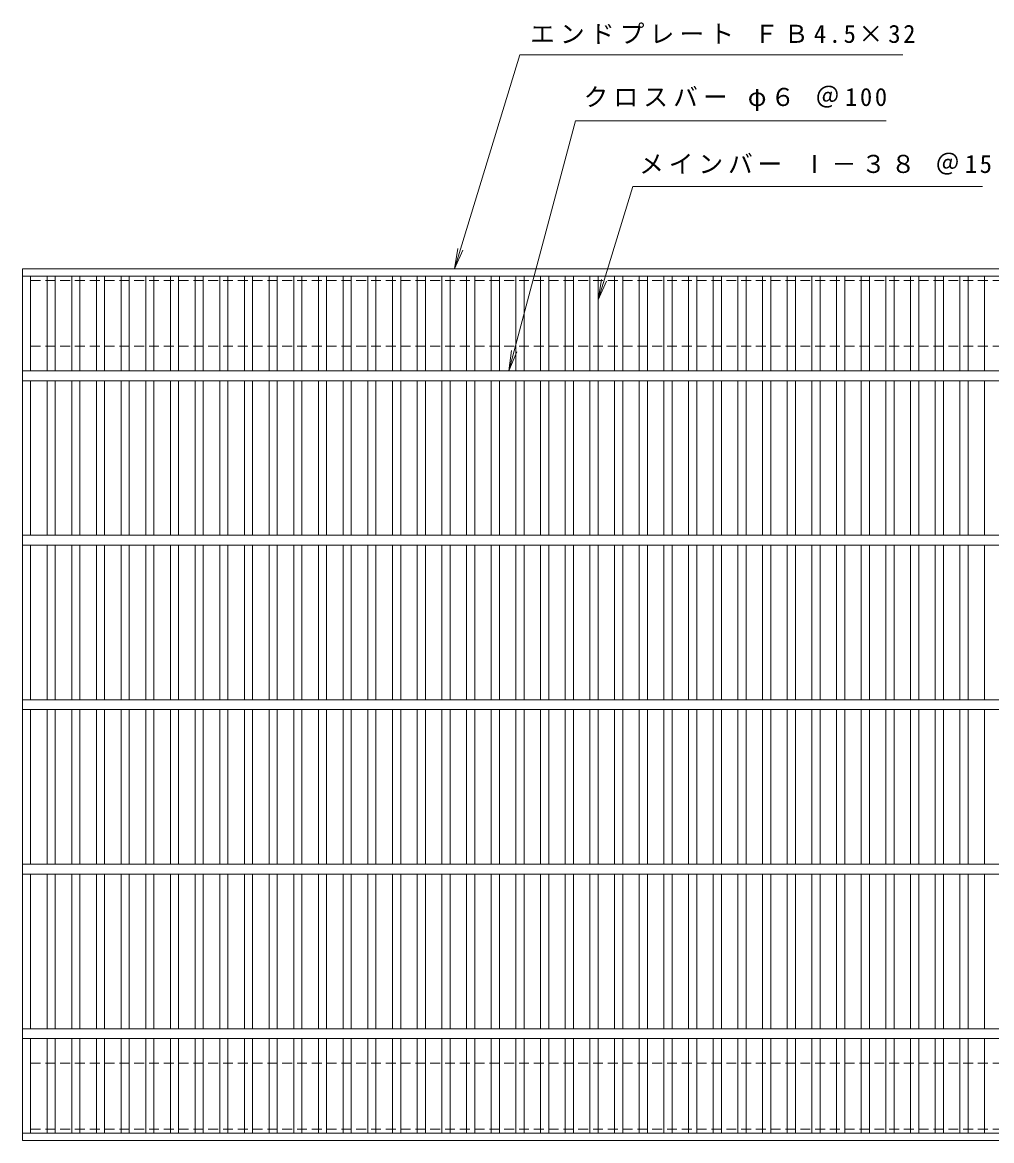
# Model space of a CAD drawing. Units: millimetres at full size, sheet at 1:5; details may follow other scales. Extents: x -728 to 876, y -687 to 595.
# Drawn here: x -726 to -136, y -85 to 595 of the extents above; entities that cross this region are included whole.
import ezdxf

# ---------------------------------------------------------------- set-up
doc = ezdxf.new("R2010")
doc.units = ezdxf.units.MM
doc.header["$LTSCALE"] = 5
doc.linetypes.add('DASHED1', pattern=[1.8, 1.2, -0.6])
for name, color, linetype, lineweight in [('A-1_ピット', 2, 'Continuous', 9), ('A-2_蓋', 3, 'Continuous', 9), ('A-5_仕様文', 7, 'Continuous', 9)]:
    doc.layers.add(name, color=color, linetype=linetype, lineweight=lineweight)
doc.styles.add('ＭＳ ゴシック', font='')
doc.styles.get('ＭＳ ゴシック').set_extended_font_data('MS Gothic')

msp = doc.modelspace()

# ---------------------------------------------------------------- linework, layer by layer
at = {"layer": 'A-1_ピット', "linetype": 'DASHED1'}
for p, q in [((-720.676, 398.068), (-720.676, 438.068)), ((-720.676, 438.068), (264.324, 438.068)), ((-720.676, -37.933), (-720.676, -77.933)), ((-720.676, -77.933), (264.324, -77.933))]:
    msp.add_line(p, q, dxfattribs=at)
for points in [[(-720.676, 398.068), (264.324, 398.068), (264.324, 438.068)], [(-720.676, -37.933), (264.324, -37.933), (264.324, -77.933)]]:
    msp.add_lwpolyline(points, dxfattribs=at)
at = {"layer": 'A-2_蓋'}
for p, q in [((-725.676, 445.068), (269.324, 445.068)), ((-725.676, -84.933), (-725.676, 445.068)), ((-725.676, 440.567), (269.324, 440.567)), ((-720.675, 383.067), (-720.675, 440.567)), ((-710.675, 383.067), (-710.675, 440.567)), ((-705.675, 383.067), (-705.675, 440.567)), ((-695.675, 383.067), (-695.675, 440.567)), ((-690.675, 383.067), (-690.675, 440.567)), ((-680.675, 383.067), (-680.675, 440.567)), ((-675.675, 383.067), (-675.675, 440.567)), ((-665.675, 383.067), (-665.675, 440.567)), ((-660.675, 383.067), (-660.675, 440.567)), ((-650.675, 383.067), (-650.675, 440.567)), ((-645.675, 383.067), (-645.675, 440.567)), ((-635.675, 383.067), (-635.675, 440.567)), ((-630.675, 383.067), (-630.675, 440.567)), ((-620.675, 383.067), (-620.675, 440.567)), ((-615.675, 383.067), (-615.675, 440.567)), ((-605.675, 383.067), (-605.675, 440.567)), ((-600.676, 383.067), (-600.676, 440.567)), ((-590.675, 383.067), (-590.675, 440.567)), ((-585.676, 383.067), (-585.676, 440.567)), ((-575.675, 383.067), (-575.675, 440.567)), ((-570.676, 383.067), (-570.676, 440.567)), ((-560.675, 383.067), (-560.675, 440.567)), ((-555.676, 383.067), (-555.676, 440.567)), ((-545.675, 383.067), (-545.675, 440.567)), ((-540.676, 383.067), (-540.676, 440.567)), ((-530.675, 383.067), (-530.675, 440.567)), ((-525.676, 383.067), (-525.676, 440.567)), ((-515.675, 383.067), (-515.675, 440.567)), ((-510.676, 383.067), (-510.676, 440.567)), ((-500.675, 383.067), (-500.675, 440.567)), ((-495.676, 383.067), (-495.676, 440.567)), ((-485.675, 383.067), (-485.675, 440.567)), ((-480.676, 383.067), (-480.676, 440.567)), ((-470.675, 383.067), (-470.675, 440.567)), ((-465.676, 383.067), (-465.676, 440.567)), ((-455.675, 383.067), (-455.675, 440.567)), ((-450.676, 383.067), (-450.676, 440.567)), ((-440.675, 383.067), (-440.675, 440.567)), ((-435.676, 383.067), (-435.676, 440.567)), ((-425.675, 383.067), (-425.675, 440.567)), ((-420.676, 383.067), (-420.676, 440.567)), ((-410.675, 383.067), (-410.675, 440.567)), ((-405.676, 383.067), (-405.676, 440.567)), ((-395.675, 383.067), (-395.675, 440.567)), ((-390.676, 383.067), (-390.676, 440.567)), ((-380.675, 383.067), (-380.675, 440.567)), ((-375.676, 383.067), (-375.676, 440.567)), ((-365.675, 383.067), (-365.675, 440.567)), ((-360.676, 383.067), (-360.676, 440.567)), ((-350.675, 383.067), (-350.675, 440.567)), ((-345.676, 383.067), (-345.676, 440.567)), ((-335.676, 383.067), (-335.676, 440.567)), ((-330.676, 383.067), (-330.676, 440.567)), ((-320.676, 383.067), (-320.676, 440.567)), ((-315.676, 383.067), (-315.676, 440.567)), ((-305.676, 383.067), (-305.676, 440.567)), ((-300.676, 383.067), (-300.676, 440.567)), ((-290.676, 383.067), (-290.676, 440.567)), ((-285.676, 383.067), (-285.676, 440.567)), ((-275.676, 383.067), (-275.676, 440.567)), ((-270.676, 383.067), (-270.676, 440.567)), ((-260.676, 383.067), (-260.676, 440.567)), ((-255.676, 383.067), (-255.676, 440.567)), ((-245.676, 383.067), (-245.676, 440.567)), ((-240.676, 383.067), (-240.676, 440.567)), ((-230.676, 383.067), (-230.676, 440.567)), ((-225.676, 383.067), (-225.676, 440.567)), ((-215.676, 383.067), (-215.676, 440.567)), ((-210.676, 383.067), (-210.676, 440.567)), ((-200.676, 383.067), (-200.676, 440.567)), ((-195.676, 383.067), (-195.676, 440.567)), ((-185.676, 383.067), (-185.676, 440.567)), ((-180.676, 383.067), (-180.676, 440.567)), ((-170.676, 383.067), (-170.676, 440.567)), ((-165.676, 383.067), (-165.676, 440.567)), ((-155.676, 383.067), (-155.676, 440.567)), ((-150.676, 383.067), (-150.676, 440.567)), ((-140.676, 383.067), (-140.676, 440.567)), ((269.324, 383.067), (-725.676, 383.067)), ((269.324, 377.067), (-725.676, 377.067)), ((-720.675, 283.067), (-720.675, 377.067)), ((-710.675, 283.067), (-710.675, 377.067)), ((-705.675, 283.067), (-705.675, 377.067)), ((-695.675, 283.067), (-695.675, 377.067)), ((-690.675, 283.067), (-690.675, 377.067)), ((-680.675, 283.067), (-680.675, 377.067)), ((-675.675, 283.067), (-675.675, 377.067)), ((-665.675, 283.067), (-665.675, 377.067)), ((-660.675, 283.067), (-660.675, 377.067)), ((-650.675, 283.067), (-650.675, 377.067)), ((-645.675, 283.067), (-645.675, 377.067)), ((-635.675, 283.067), (-635.675, 377.067)), ((-630.675, 283.067), (-630.675, 377.067)), ((-620.675, 283.067), (-620.675, 377.067)), ((-615.675, 283.067), (-615.675, 377.067)), ((-605.675, 283.067), (-605.675, 377.067)), ((-600.676, 283.067), (-600.676, 377.067)), ((-590.675, 283.067), (-590.675, 377.067)), ((-585.676, 283.067), (-585.676, 377.067)), ((-575.675, 283.067), (-575.675, 377.067)), ((-570.676, 283.067), (-570.676, 377.067)), ((-560.675, 283.067), (-560.675, 377.067)), ((-555.676, 283.067), (-555.676, 377.067)), ((-545.675, 283.067), (-545.675, 377.067)), ((-540.676, 283.067), (-540.676, 377.067)), ((-530.675, 283.067), (-530.675, 377.067)), ((-525.676, 283.067), (-525.676, 377.067)), ((-515.675, 283.067), (-515.675, 377.067)), ((-510.676, 283.067), (-510.676, 377.067)), ((-500.675, 283.067), (-500.675, 377.067)), ((-495.676, 283.067), (-495.676, 377.067)), ((-485.675, 283.067), (-485.675, 377.067)), ((-480.676, 283.067), (-480.676, 377.067)), ((-470.675, 283.067), (-470.675, 377.067)), ((-465.676, 283.067), (-465.676, 377.067)), ((-455.675, 283.067), (-455.675, 377.067)), ((-450.676, 283.067), (-450.676, 377.067)), ((-440.675, 283.067), (-440.675, 377.067)), ((-435.676, 283.067), (-435.676, 377.067)), ((-425.675, 283.067), (-425.675, 377.067)), ((-420.676, 283.067), (-420.676, 377.067)), ((-410.675, 283.067), (-410.675, 377.067)), ((-405.676, 283.067), (-405.676, 377.067)), ((-395.675, 283.067), (-395.675, 377.067)), ((-390.676, 283.067), (-390.676, 377.067)), ((-380.675, 283.067), (-380.675, 377.067)), ((-375.676, 283.067), (-375.676, 377.067)), ((-365.675, 283.067), (-365.675, 377.067)), ((-360.676, 283.067), (-360.676, 377.067)), ((-350.675, 283.067), (-350.675, 377.067)), ((-345.676, 283.067), (-345.676, 377.067)), ((-335.676, 283.067), (-335.676, 377.067)), ((-330.676, 283.067), (-330.676, 377.067)), ((-320.676, 283.067), (-320.676, 377.067)), ((-315.676, 283.067), (-315.676, 377.067)), ((-305.676, 283.067), (-305.676, 377.067)), ((-300.676, 283.067), (-300.676, 377.067)), ((-290.676, 283.067), (-290.676, 377.067)), ((-285.676, 283.067), (-285.676, 377.067)), ((-275.676, 283.067), (-275.676, 377.067)), ((-270.676, 283.067), (-270.676, 377.067)), ((-260.676, 283.067), (-260.676, 377.067)), ((-255.676, 283.067), (-255.676, 377.067)), ((-245.676, 283.067), (-245.676, 377.067)), ((-240.676, 283.067), (-240.676, 377.067)), ((-230.676, 283.067), (-230.676, 377.067)), ((-225.676, 283.067), (-225.676, 377.067)), ((-215.676, 283.067), (-215.676, 377.067)), ((-210.676, 283.067), (-210.676, 377.067)), ((-200.676, 283.067), (-200.676, 377.067)), ((-195.676, 283.067), (-195.676, 377.067)), ((-185.676, 283.067), (-185.676, 377.067)), ((-180.676, 283.067), (-180.676, 377.067)), ((-170.676, 283.067), (-170.676, 377.067)), ((-165.676, 283.067), (-165.676, 377.067)), ((-155.676, 283.067), (-155.676, 377.067)), ((-150.676, 283.067), (-150.676, 377.067)), ((-140.676, 283.067), (-140.676, 377.067)), ((269.324, 283.067), (-725.676, 283.067)), ((269.324, 277.067), (-725.676, 277.067)), ((-720.675, 183.067), (-720.675, 277.067)), ((-710.675, 183.067), (-710.675, 277.067)), ((-705.675, 183.067), (-705.675, 277.067)), ((-695.675, 183.067), (-695.675, 277.067)), ((-690.675, 183.067), (-690.675, 277.067)), ((-680.675, 183.067), (-680.675, 277.067)), ((-675.675, 183.067), (-675.675, 277.067)), ((-665.675, 183.067), (-665.675, 277.067)), ((-660.675, 183.067), (-660.675, 277.067)), ((-650.675, 183.067), (-650.675, 277.067)), ((-645.675, 183.067), (-645.675, 277.067)), ((-635.675, 183.067), (-635.675, 277.067)), ((-630.675, 183.067), (-630.675, 277.067)), ((-620.675, 183.067), (-620.675, 277.067)), ((-615.675, 183.067), (-615.675, 277.067)), ((-605.675, 183.067), (-605.675, 277.067)), ((-600.676, 183.067), (-600.676, 277.067)), ((-590.675, 183.067), (-590.675, 277.067)), ((-585.676, 183.067), (-585.676, 277.067)), ((-575.675, 183.067), (-575.675, 277.067)), ((-570.676, 183.067), (-570.676, 277.067)), ((-560.675, 183.067), (-560.675, 277.067)), ((-555.676, 183.067), (-555.676, 277.067)), ((-545.675, 183.067), (-545.675, 277.067)), ((-540.676, 183.067), (-540.676, 277.067)), ((-530.675, 183.067), (-530.675, 277.067)), ((-525.676, 183.067), (-525.676, 277.067)), ((-515.675, 183.067), (-515.675, 277.067)), ((-510.676, 183.067), (-510.676, 277.067)), ((-500.675, 183.067), (-500.675, 277.067)), ((-495.676, 183.067), (-495.676, 277.067)), ((-485.675, 183.067), (-485.675, 277.067)), ((-480.676, 183.067), (-480.676, 277.067)), ((-470.675, 183.067), (-470.675, 277.067)), ((-465.676, 183.067), (-465.676, 277.067)), ((-455.675, 183.067), (-455.675, 277.067)), ((-450.676, 183.067), (-450.676, 277.067)), ((-440.675, 183.067), (-440.675, 277.067)), ((-435.676, 183.067), (-435.676, 277.067)), ((-425.675, 183.067), (-425.675, 277.067)), ((-420.676, 183.067), (-420.676, 277.067)), ((-410.675, 183.067), (-410.675, 277.067)), ((-405.676, 183.067), (-405.676, 277.067)), ((-395.675, 183.067), (-395.675, 277.067)), ((-390.676, 183.067), (-390.676, 277.067)), ((-380.675, 183.067), (-380.675, 277.067)), ((-375.676, 183.067), (-375.676, 277.067)), ((-365.675, 183.067), (-365.675, 277.067)), ((-360.676, 183.067), (-360.676, 277.067)), ((-350.675, 183.067), (-350.675, 277.067)), ((-345.676, 183.067), (-345.676, 277.067)), ((-335.676, 183.067), (-335.676, 277.067)), ((-330.676, 183.067), (-330.676, 277.067)), ((-320.676, 183.067), (-320.676, 277.067)), ((-315.676, 183.067), (-315.676, 277.067)), ((-305.676, 183.067), (-305.676, 277.067)), ((-300.676, 183.067), (-300.676, 277.067)), ((-290.676, 183.067), (-290.676, 277.067)), ((-285.676, 183.067), (-285.676, 277.067)), ((-275.676, 183.067), (-275.676, 277.067)), ((-270.676, 183.067), (-270.676, 277.067)), ((-260.676, 183.067), (-260.676, 277.067)), ((-255.676, 183.067), (-255.676, 277.067)), ((-245.676, 183.067), (-245.676, 277.067)), ((-240.676, 183.067), (-240.676, 277.067)), ((-230.676, 183.067), (-230.676, 277.067)), ((-225.676, 183.067), (-225.676, 277.067)), ((-215.676, 183.067), (-215.676, 277.067)), ((-210.676, 183.067), (-210.676, 277.067)), ((-200.676, 183.067), (-200.676, 277.067)), ((-195.676, 183.067), (-195.676, 277.067)), ((-185.676, 183.067), (-185.676, 277.067)), ((-180.676, 183.067), (-180.676, 277.067)), ((-170.676, 183.067), (-170.676, 277.067)), ((-165.676, 183.067), (-165.676, 277.067)), ((-155.676, 183.067), (-155.676, 277.067)), ((-150.676, 183.067), (-150.676, 277.067)), ((-140.676, 183.067), (-140.676, 277.067)), ((269.324, 183.067), (-725.676, 183.067)), ((269.324, 177.067), (-725.676, 177.067)), ((-720.675, 83.067), (-720.675, 177.067)), ((-710.675, 83.067), (-710.675, 177.067)), ((-705.675, 83.067), (-705.675, 177.067)), ((-695.675, 83.067), (-695.675, 177.067)), ((-690.675, 83.067), (-690.675, 177.067)), ((-680.675, 83.067), (-680.675, 177.067)), ((-675.675, 83.067), (-675.675, 177.067)), ((-665.675, 83.067), (-665.675, 177.067)), ((-660.675, 83.067), (-660.675, 177.067)), ((-650.675, 83.067), (-650.675, 177.067)), ((-645.675, 83.067), (-645.675, 177.067)), ((-635.675, 83.067), (-635.675, 177.067)), ((-630.675, 83.067), (-630.675, 177.067)), ((-620.675, 83.067), (-620.675, 177.067)), ((-615.675, 83.067), (-615.675, 177.067)), ((-605.675, 83.067), (-605.675, 177.067)), ((-600.676, 83.067), (-600.676, 177.067)), ((-590.675, 83.067), (-590.675, 177.067)), ((-585.676, 83.067), (-585.676, 177.067)), ((-575.675, 83.067), (-575.675, 177.067)), ((-570.676, 83.067), (-570.676, 177.067)), ((-560.675, 83.067), (-560.675, 177.067)), ((-555.676, 83.067), (-555.676, 177.067)), ((-545.675, 83.067), (-545.675, 177.067)), ((-540.676, 83.067), (-540.676, 177.067)), ((-530.675, 83.067), (-530.675, 177.067)), ((-525.676, 83.067), (-525.676, 177.067)), ((-515.675, 83.067), (-515.675, 177.067)), ((-510.676, 83.067), (-510.676, 177.067)), ((-500.675, 83.067), (-500.675, 177.067)), ((-495.676, 83.067), (-495.676, 177.067)), ((-485.675, 83.067), (-485.675, 177.067)), ((-480.676, 83.067), (-480.676, 177.067)), ((-470.675, 83.067), (-470.675, 177.067)), ((-465.676, 83.067), (-465.676, 177.067)), ((-455.675, 83.067), (-455.675, 177.067)), ((-450.676, 83.067), (-450.676, 177.067)), ((-440.675, 83.067), (-440.675, 177.067)), ((-435.676, 83.067), (-435.676, 177.067)), ((-425.675, 83.067), (-425.675, 177.067)), ((-420.676, 83.067), (-420.676, 177.067)), ((-410.675, 83.067), (-410.675, 177.067)), ((-405.676, 83.067), (-405.676, 177.067)), ((-395.675, 83.067), (-395.675, 177.067)), ((-390.676, 83.067), (-390.676, 177.067)), ((-380.675, 83.067), (-380.675, 177.067)), ((-375.676, 83.067), (-375.676, 177.067)), ((-365.675, 83.067), (-365.675, 177.067)), ((-360.676, 83.067), (-360.676, 177.067)), ((-350.675, 83.067), (-350.675, 177.067)), ((-345.676, 83.067), (-345.676, 177.067)), ((-335.676, 83.067), (-335.676, 177.067)), ((-330.676, 83.067), (-330.676, 177.067)), ((-320.676, 83.067), (-320.676, 177.067)), ((-315.676, 83.067), (-315.676, 177.067)), ((-305.676, 83.067), (-305.676, 177.067)), ((-300.676, 83.067), (-300.676, 177.067)), ((-290.676, 83.067), (-290.676, 177.067)), ((-285.676, 83.067), (-285.676, 177.067)), ((-275.676, 83.067), (-275.676, 177.067)), ((-270.676, 83.067), (-270.676, 177.067)), ((-260.676, 83.067), (-260.676, 177.067)), ((-255.676, 83.067), (-255.676, 177.067)), ((-245.676, 83.067), (-245.676, 177.067)), ((-240.676, 83.067), (-240.676, 177.067)), ((-230.676, 83.067), (-230.676, 177.067)), ((-225.676, 83.067), (-225.676, 177.067)), ((-215.676, 83.067), (-215.676, 177.067)), ((-210.676, 83.067), (-210.676, 177.067)), ((-200.676, 83.067), (-200.676, 177.067)), ((-195.676, 83.067), (-195.676, 177.067)), ((-185.676, 83.067), (-185.676, 177.067)), ((-180.676, 83.067), (-180.676, 177.067)), ((-170.676, 83.067), (-170.676, 177.067)), ((-165.676, 83.067), (-165.676, 177.067)), ((-155.676, 83.067), (-155.676, 177.067)), ((-150.676, 83.067), (-150.676, 177.067)), ((-140.676, 83.067), (-140.676, 177.067)), ((269.324, 83.067), (-725.676, 83.067)), ((269.324, 77.067), (-725.676, 77.067)), ((-720.675, -16.933), (-720.675, 77.067)), ((-710.675, -16.933), (-710.675, 77.067)), ((-705.675, -16.933), (-705.675, 77.067)), ((-695.675, -16.933), (-695.675, 77.067)), ((-690.675, -16.933), (-690.675, 77.067)), ((-680.675, -16.933), (-680.675, 77.067)), ((-675.675, -16.933), (-675.675, 77.067)), ((-665.675, -16.933), (-665.675, 77.067)), ((-660.675, -16.933), (-660.675, 77.067)), ((-650.675, -16.933), (-650.675, 77.067)), ((-645.675, -16.933), (-645.675, 77.067)), ((-635.675, -16.933), (-635.675, 77.067)), ((-630.675, -16.933), (-630.675, 77.067)), ((-620.675, -16.933), (-620.675, 77.067)), ((-615.675, -16.933), (-615.675, 77.067)), ((-605.675, -16.933), (-605.675, 77.067)), ((-600.676, -16.933), (-600.676, 77.067)), ((-590.675, -16.933), (-590.675, 77.067)), ((-585.676, -16.933), (-585.676, 77.067)), ((-575.675, -16.933), (-575.675, 77.067)), ((-570.676, -16.933), (-570.676, 77.067)), ((-560.675, -16.933), (-560.675, 77.067)), ((-555.676, -16.933), (-555.676, 77.067)), ((-545.675, -16.933), (-545.675, 77.067)), ((-540.676, -16.933), (-540.676, 77.067)), ((-530.675, -16.933), (-530.675, 77.067)), ((-525.676, -16.933), (-525.676, 77.067)), ((-515.675, -16.933), (-515.675, 77.067)), ((-510.676, -16.933), (-510.676, 77.067)), ((-500.675, -16.933), (-500.675, 77.067)), ((-495.676, -16.933), (-495.676, 77.067)), ((-485.675, -16.933), (-485.675, 77.067)), ((-480.676, -16.933), (-480.676, 77.067)), ((-470.675, -16.933), (-470.675, 77.067)), ((-465.676, -16.933), (-465.676, 77.067)), ((-455.675, -16.933), (-455.675, 77.067)), ((-450.676, -16.933), (-450.676, 77.067)), ((-440.675, -16.933), (-440.675, 77.067)), ((-435.676, -16.933), (-435.676, 77.067)), ((-425.675, -16.933), (-425.675, 77.067)), ((-420.676, -16.933), (-420.676, 77.067)), ((-410.675, -16.933), (-410.675, 77.067)), ((-405.676, -16.933), (-405.676, 77.067)), ((-395.675, -16.933), (-395.675, 77.067)), ((-390.676, -16.933), (-390.676, 77.067)), ((-380.675, -16.933), (-380.675, 77.067)), ((-375.676, -16.933), (-375.676, 77.067)), ((-365.675, -16.933), (-365.675, 77.067)), ((-360.676, -16.933), (-360.676, 77.067)), ((-350.675, -16.933), (-350.675, 77.067)), ((-345.676, -16.933), (-345.676, 77.067)), ((-335.676, -16.933), (-335.676, 77.067)), ((-330.676, -16.933), (-330.676, 77.067)), ((-320.676, -16.933), (-320.676, 77.067)), ((-315.676, -16.933), (-315.676, 77.067)), ((-305.676, -16.933), (-305.676, 77.067)), ((-300.676, -16.933), (-300.676, 77.067)), ((-290.676, -16.933), (-290.676, 77.067)), ((-285.676, -16.933), (-285.676, 77.067)), ((-275.676, -16.933), (-275.676, 77.067)), ((-270.676, -16.933), (-270.676, 77.067)), ((-260.676, -16.933), (-260.676, 77.067)), ((-255.676, -16.933), (-255.676, 77.067)), ((-245.676, -16.933), (-245.676, 77.067)), ((-240.676, -16.933), (-240.676, 77.067)), ((-230.676, -16.933), (-230.676, 77.067)), ((-225.676, -16.933), (-225.676, 77.067)), ((-215.676, -16.933), (-215.676, 77.067)), ((-210.676, -16.933), (-210.676, 77.067)), ((-200.676, -16.933), (-200.676, 77.067)), ((-195.676, -16.933), (-195.676, 77.067)), ((-185.676, -16.933), (-185.676, 77.067)), ((-180.676, -16.933), (-180.676, 77.067)), ((-170.676, -16.933), (-170.676, 77.067)), ((-165.676, -16.933), (-165.676, 77.067)), ((-155.676, -16.933), (-155.676, 77.067)), ((-150.676, -16.933), (-150.676, 77.067)), ((-140.676, -16.933), (-140.676, 77.067)), ((269.324, -16.933), (-725.676, -16.933)), ((269.324, -22.933), (-725.676, -22.933)), ((-720.675, -80.433), (-720.675, -22.933)), ((-710.675, -80.433), (-710.675, -22.933)), ((-705.675, -80.433), (-705.675, -22.933)), ((-695.675, -80.433), (-695.675, -22.933)), ((-690.675, -80.433), (-690.675, -22.933)), ((-680.675, -80.433), (-680.675, -22.933)), ((-675.675, -80.433), (-675.675, -22.933)), ((-665.675, -80.433), (-665.675, -22.933)), ((-660.675, -80.433), (-660.675, -22.933)), ((-650.675, -80.433), (-650.675, -22.933)), ((-645.675, -80.433), (-645.675, -22.933)), ((-635.675, -80.433), (-635.675, -22.933)), ((-630.675, -80.433), (-630.675, -22.933)), ((-620.675, -80.433), (-620.675, -22.933)), ((-615.675, -80.433), (-615.675, -22.933)), ((-605.675, -80.433), (-605.675, -22.933)), ((-600.676, -80.433), (-600.676, -22.933)), ((-590.675, -80.433), (-590.675, -22.933)), ((-585.676, -80.433), (-585.676, -22.933)), ((-575.675, -80.433), (-575.675, -22.933)), ((-570.676, -80.433), (-570.676, -22.933)), ((-560.675, -80.433), (-560.675, -22.933)), ((-555.676, -80.433), (-555.676, -22.933)), ((-545.675, -80.433), (-545.675, -22.933)), ((-540.676, -80.433), (-540.676, -22.933)), ((-530.675, -80.433), (-530.675, -22.933)), ((-525.676, -80.433), (-525.676, -22.933)), ((-515.675, -80.433), (-515.675, -22.933)), ((-510.676, -80.433), (-510.676, -22.933)), ((-500.675, -80.433), (-500.675, -22.933)), ((-495.676, -80.433), (-495.676, -22.933)), ((-485.675, -80.433), (-485.675, -22.933)), ((-480.676, -80.433), (-480.676, -22.933)), ((-470.675, -80.433), (-470.675, -22.933)), ((-465.676, -80.433), (-465.676, -22.933)), ((-455.675, -80.433), (-455.675, -22.933)), ((-450.676, -80.433), (-450.676, -22.933)), ((-440.675, -80.433), (-440.675, -22.933)), ((-435.676, -80.433), (-435.676, -22.933)), ((-425.675, -80.433), (-425.675, -22.933)), ((-420.676, -80.433), (-420.676, -22.933)), ((-410.675, -80.433), (-410.675, -22.933)), ((-405.676, -80.433), (-405.676, -22.933)), ((-395.675, -80.433), (-395.675, -22.933)), ((-390.676, -80.433), (-390.676, -22.933)), ((-380.675, -80.433), (-380.675, -22.933)), ((-375.676, -80.433), (-375.676, -22.933)), ((-365.675, -80.433), (-365.675, -22.933)), ((-360.676, -80.433), (-360.676, -22.933)), ((-350.675, -80.433), (-350.675, -22.933)), ((-345.676, -80.433), (-345.676, -22.933)), ((-335.676, -80.433), (-335.676, -22.933)), ((-330.676, -80.433), (-330.676, -22.933)), ((-320.676, -80.433), (-320.676, -22.933)), ((-315.676, -80.433), (-315.676, -22.933)), ((-305.676, -80.433), (-305.676, -22.933)), ((-300.676, -80.433), (-300.676, -22.933)), ((-290.676, -80.433), (-290.676, -22.933)), ((-285.676, -80.433), (-285.676, -22.933)), ((-275.676, -80.433), (-275.676, -22.933)), ((-270.676, -80.433), (-270.676, -22.933)), ((-260.676, -80.433), (-260.676, -22.933)), ((-255.676, -80.433), (-255.676, -22.933)), ((-245.676, -80.433), (-245.676, -22.933)), ((-240.676, -80.433), (-240.676, -22.933)), ((-230.676, -80.433), (-230.676, -22.933)), ((-225.676, -80.433), (-225.676, -22.933)), ((-215.676, -80.433), (-215.676, -22.933)), ((-210.676, -80.433), (-210.676, -22.933)), ((-200.676, -80.433), (-200.676, -22.933)), ((-195.676, -80.433), (-195.676, -22.933)), ((-185.676, -80.433), (-185.676, -22.933)), ((-180.676, -80.433), (-180.676, -22.933)), ((-170.676, -80.433), (-170.676, -22.933)), ((-165.676, -80.433), (-165.676, -22.933)), ((-155.676, -80.433), (-155.676, -22.933)), ((-150.676, -80.433), (-150.676, -22.933)), ((-140.676, -80.433), (-140.676, -22.933)), ((269.324, -80.433), (-725.676, -80.433)), ((269.324, -84.933), (-725.676, -84.933))]:
    msp.add_line(p, q, dxfattribs=at)
at = {"layer": 'A-5_仕様文'}
for p, q in [((-423.262, 575.068), (-190.426, 575.068)), ((-389.446, 535.068), (-429.839, 383.067)), ((-389.446, 535.068), (-200.411, 535.068)), ((-354.618, 495.068), (-141.91, 495.068)), ((-463.043, 445.068), (-457.856, 456.441)), ((-375.676, 426.254), (-370.489, 437.627)), ((-429.839, 383.067), (-428.233, 395.464)), ((-429.839, 383.067), (-425.08, 394.626))]:
    msp.add_line(p, q, dxfattribs=at)
for points in [[(-423.262, 575.068), (-463.043, 445.068), (-460.977, 457.396)], [(-354.618, 495.068), (-375.676, 426.254), (-373.609, 438.582)]]:
    msp.add_lwpolyline(points, dxfattribs=at)

# ---------------------------------------------------------------- texts
at = {"layer": 'A-5_仕様文', "char_height": 11, "attachment_point": 7, "style": 'ＭＳ ゴシック'}
for s, insert in [('\\T1.21;エンドプレート\\~ＦＢ4.5×32', (-416.952, 581.781)), ('\\T1.21;クロスバー\\~φ６\\~＠100', (-384.47, 541.057)), ('\\T1.2;メインバー\\~Ⅰ－３８\\~＠15', (-350.66, 502.303))]:
    msp.add_mtext(s, dxfattribs=dict(at, insert=insert))

doc.saveas('drawing.dxf')
